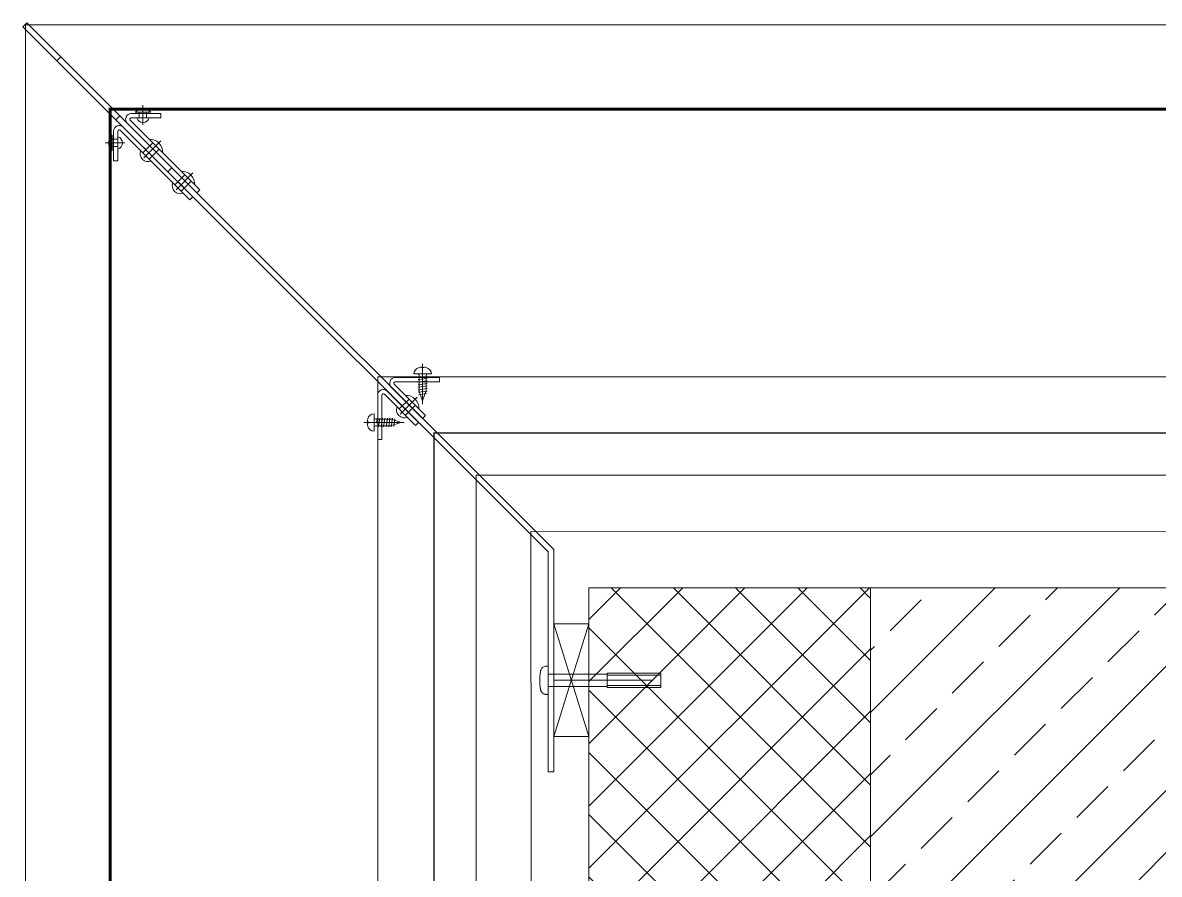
# Model space of a CAD drawing. Extents: x -1701 to 23780, y -363 to 7742.
# Drawn here: x 1122.3 to 1203, y 3864.7 to 3925.1 of the extents above; entities that cross this region are included whole.
import ezdxf

# ---------------------------------------------------------------- set-up
doc = ezdxf.new("R2010")
doc.units = 0
doc.header["$LTSCALE"] = 25
doc.header["$MEASUREMENT"] = 0
doc.layers.get('0').update_dxf_attribs({"color": 9, "lineweight": 9})
for name, color, linetype, lineweight in [('Audi$0$00', 8, 'Continuous', 9), ('Audi$0$01', 8, 'Continuous', 9), ('Audi$0$06D', 8, 'Continuous', 9), ('Audi$0$09W', 8, 'Continuous', 9), ('Audi$0$10', 8, 'Continuous', 9), ('Audi$0$33', 8, 'Audi$0$BATTING', 9)]:
    doc.layers.add(name, color=color, linetype=linetype, lineweight=lineweight)
doc.linetypes.add('Audi$0$BATTING', pattern='A,0.0001,-0.1,[134,ltypeshp.shx,S=0.1,R=0,X=-0.1,Y=0],-0.2,[134,ltypeshp.shx,S=0.1,R=180,X=0.1,Y=0],-0.1', length=0.4001)

# ---------------------------------------------------------------- blocks, each defined once
blk = doc.blocks.new('Audi$0$p-kolon_80x80')
at = {"layer": 'Audi$0$09W'}
h = blk.add_hatch(dxfattribs=at)
h.set_pattern_fill('ANSI33', color=256, scale=25, style=0)
h.set_pattern_definition([(45, (-1222.5, -385), (-4.419417, 4.419417), []), (45, (-1218.0806, -385), (-4.419417, 4.419417), [3.125, -1.5625])])
h.paths.add_polyline_path([(-40, -40), (40, -40), (40, 40), (-40, 40)])
blk.add_lwpolyline([(-40, -40), (40, -40), (40, 40), (-40, 40)], close=True)
blk = doc.blocks.new('Audi$0$p-cephe_kose profili')
at = {"linetype": 'Continuous', "lineweight": 13}
for p, q in [((-2.75, 12.75), (-3.15, 12.75)), ((-3.15, -2.867), (-3.15, 12.75)), ((-2.75, -3.033), (-2.75, 12.75)), ((-3.15, -2.867), (-30.141, -29.859)), ((-2.75, -3.033), (-29.859, -30.141)), ((-33.529, -32.822), (-28.58, -27.872)), ((-33.317, -33.034), (-28.367, -28.085)), ((-28.367, -28.085), (-28.58, -27.872)), ((-28.085, -28.367), (-33.034, -33.317)), ((-27.872, -28.58), (-32.822, -33.529)), ((-28.085, -28.367), (-27.872, -28.58)), ((-34, -30.651), (-34, -32.751)), ((-34, -30.651), (-33.7, -30.651)), ((-33.85, -33.567), (-30.141, -29.859)), ((-33.7, -30.651), (-33.7, -32.751)), ((-33.567, -33.85), (-29.859, -30.141)), ((-30.141, -29.859), (-29.859, -30.141)), ((-29.859, -30.141), (-30.141, -29.859)), ((-33.85, -33.567), (-40.454, -40.171)), ((-33.567, -33.85), (-40.171, -40.454)), ((-33.567, -33.85), (-33.85, -33.567)), ((-32.751, -33.7), (-30.651, -33.7)), ((-30.651, -34), (-30.651, -33.7)), ((-32.751, -34), (-30.651, -34)), ((-40.454, -40.171), (-40.171, -40.454))]:
    blk.add_line(p, q, dxfattribs=at)
at = {"linetype": 'Continuous', "lineweight": 5}
for p, q in [((-2.75, 2.25), (-0.25, 10.25)), ((-0.25, 2.25), (-2.75, 10.25)), ((-3.15, 6.685), (1.05, 6.685)), ((4.85, 6.62), (1.05, 6.62)), ((1.05, 5.815), (-3.15, 5.815)), ((-2.733, 6.25), (4.199, 6.25)), ((4.85, 5.88), (1.05, 5.88))]:
    blk.add_line(p, q, dxfattribs=at)
at = {"linetype": 'Continuous', "lineweight": 18}
for p, q in [((-15.25, -10.859), (-15.25, -14.001)), ((-15.25, -10.859), (-14.95, -10.859)), ((-14.95, -10.859), (-14.95, -14.001)), ((-14.779, -14.072), (-12.563, -11.856)), ((-14.567, -14.284), (-12.351, -12.068)), ((-12.351, -12.068), (-12.563, -11.856)), ((-12.068, -12.351), (-14.284, -14.567)), ((-11.856, -12.563), (-14.072, -14.779)), ((-12.068, -12.351), (-11.856, -12.563)), ((-14.001, -14.95), (-10.859, -14.95)), ((-14.001, -15.25), (-10.859, -15.25)), ((-10.859, -15.25), (-10.859, -14.95))]:
    blk.add_line(p, q, dxfattribs=at)
for p, q in [((-16.229, -12.059), (-13.361, -12.059)), ((-15.987, -11.972), (-15.952, -11.972)), ((-15.952, -11.972), (-15.952, -12.147)), ((-15.5, -12.679), (-15.5, -11.439)), ((-15.41, -11.819), (-15.233, -11.819)), ((-15.302, -12.016), (-15.28, -12.374)), ((-15.233, -11.819), (-15.053, -11.819)), ((-15.19, -11.744), (-15.1, -12.374)), ((-15.053, -11.819), (-14.873, -11.819)), ((-15.01, -11.744), (-14.92, -12.374)), ((-14.873, -11.819), (-14.693, -11.819)), ((-14.83, -11.744), (-14.74, -12.374)), ((-14.693, -11.819), (-14.513, -11.819)), ((-14.65, -11.744), (-14.56, -12.374)), ((-14.513, -11.819), (-14.333, -11.819)), ((-14.47, -11.744), (-14.38, -12.374)), ((-14.333, -11.819), (-13.6, -12.059)), ((-14.29, -11.744), (-14.2, -12.374)), ((-14.243, -12.299), (-13.6, -12.059)), ((-14.104, -11.788), (-14.026, -12.33)), ((-15.987, -12.147), (-15.952, -12.147)), ((-15.41, -12.299), (-15.323, -12.299)), ((-15.323, -12.299), (-15.143, -12.299)), ((-15.143, -12.299), (-14.963, -12.299)), ((-14.963, -12.299), (-14.783, -12.299)), ((-14.783, -12.299), (-14.603, -12.299)), ((-14.603, -12.299), (-14.423, -12.299)), ((-14.423, -12.299), (-14.243, -12.299)), ((-12.299, -14.251), (-12.059, -13.607)), ((-12.059, -16.236), (-12.059, -13.368)), ((-11.819, -14.341), (-12.059, -13.607)), ((-11.744, -14.297), (-12.374, -14.207)), ((-11.744, -14.477), (-12.374, -14.387)), ((-11.788, -14.111), (-12.33, -14.034)), ((-12.299, -14.431), (-12.299, -14.251)), ((-12.299, -14.611), (-12.299, -14.431)), ((-11.819, -14.521), (-11.819, -14.341)), ((-11.819, -14.701), (-11.819, -14.521)), ((-11.744, -14.657), (-12.374, -14.567)), ((-11.744, -14.837), (-12.374, -14.747)), ((-11.744, -15.017), (-12.374, -14.927)), ((-11.744, -15.197), (-12.374, -15.107)), ((-12.016, -15.309), (-12.374, -15.287)), ((-12.299, -14.791), (-12.299, -14.611)), ((-12.299, -14.971), (-12.299, -14.791)), ((-12.299, -15.151), (-12.299, -14.971)), ((-12.299, -15.331), (-12.299, -15.151)), ((-12.299, -15.417), (-12.299, -15.331)), ((-11.819, -14.881), (-11.819, -14.701)), ((-11.819, -15.061), (-11.819, -14.881)), ((-11.819, -15.241), (-11.819, -15.061)), ((-11.819, -15.417), (-11.819, -15.241)), ((-12.679, -15.507), (-11.439, -15.507)), ((-12.147, -15.994), (-12.147, -15.96)), ((-11.972, -15.96), (-12.147, -15.96)), ((-11.972, -15.994), (-11.972, -15.96))]:
    blk.add_line(p, q)
at = {"lineweight": 5}
for p, q in [((-13.646, -12.656), (-12.444, -13.858)), ((-13.292, -13.01), (-12.921, -12.638)), ((-13.292, -13.01), (-13.07, -12.787)), ((-13.07, -12.787), (-13.292, -13.01)), ((-12.575, -13.282), (-13.282, -12.575)), ((-13.02, -13.727), (-13.727, -13.02)), ((-13.292, -13.01), (-13.664, -13.381)), ((-13.292, -13.01), (-13.515, -13.232)), ((-13.515, -13.232), (-13.292, -13.01)), ((-12.797, -13.505), (-13.275, -13.982)), ((-12.797, -13.505), (-12.32, -13.027)), ((-28.944, -29.651), (-29.651, -28.944)), ((-29.216, -28.933), (-29.587, -29.304)), ((-29.569, -28.58), (-28.367, -29.782)), ((-29.216, -28.933), (-29.439, -29.156)), ((-29.439, -29.156), (-29.216, -28.933)), ((-29.216, -28.933), (-28.845, -28.562)), ((-29.216, -28.933), (-28.993, -28.71)), ((-28.993, -28.71), (-29.216, -28.933)), ((-28.498, -29.205), (-29.205, -28.498)), ((-28.721, -29.428), (-28.244, -28.951)), ((-28.721, -29.428), (-29.198, -29.905)), ((-34.1, -31.917), (-34.1, -31.366)), ((-31.219, -31.927), (-31.927, -31.219)), ((-31.492, -31.209), (-31.863, -31.58)), ((-31.845, -30.855), (-30.643, -32.057)), ((-31.492, -31.209), (-31.714, -31.432)), ((-31.714, -31.432), (-31.492, -31.209)), ((-31.492, -31.209), (-31.12, -30.838)), ((-31.492, -31.209), (-31.269, -30.986)), ((-31.269, -30.986), (-31.492, -31.209)), ((-30.774, -31.481), (-31.481, -30.774)), ((-30.997, -31.704), (-30.519, -31.226)), ((-34.6, -31.917), (-33.2, -31.917)), ((-34.1, -31.657), (-33.7, -31.657)), ((-34.1, -31.917), (-34.1, -32.468)), ((-34.1, -32.177), (-33.7, -32.177)), ((-33.7, -31.917), (-33.7, -31.477)), ((-33.7, -31.917), (-33.7, -31.657)), ((-33.7, -31.657), (-33.7, -31.917)), ((-33.7, -31.917), (-33.7, -32.357)), ((-33.7, -31.917), (-33.7, -32.177)), ((-33.7, -32.177), (-33.7, -31.917)), ((-30.997, -31.704), (-31.474, -32.181)), ((-31.917, -33.7), (-32.357, -33.7)), ((-31.917, -33.7), (-32.177, -33.7)), ((-32.177, -33.7), (-31.917, -33.7)), ((-32.177, -34.1), (-32.177, -33.7)), ((-31.917, -34.6), (-31.917, -33.2)), ((-31.917, -33.7), (-31.657, -33.7)), ((-31.917, -33.7), (-31.477, -33.7)), ((-31.657, -33.7), (-31.917, -33.7)), ((-31.657, -34.1), (-31.657, -33.7)), ((-31.917, -34.1), (-32.468, -34.1)), ((-31.917, -34.1), (-31.366, -34.1))]:
    blk.add_line(p, q, dxfattribs=at)
at = {"lineweight": 0}
blk.add_line((-34, -32.751), (-34, -30.751), dxfattribs=at)
at = {"linetype": 'Continuous', "lineweight": 5}
for points in [[(-2.75, 10.25), (-0.25, 10.25), (-0.25, 2.25), (-2.75, 2.25)], [(1.05, 6.75), (4.85, 6.75), (4.85, 5.75), (1.05, 5.75)]]:
    blk.add_lwpolyline(points, close=True, dxfattribs=at)
blk.add_lwpolyline([(-38.033, -37.75), (-37.75, -38.033)])
for centre, radius, start, end in [((-14.88, -12.059), 1.11, 166.64023, 175.47875), ((-15.5, -11.912), 0.473, 90, 166.64023), ((-15.41, -11.729), 0.09, 180, 270), ((-14.88, -12.059), 1.11, 184.52125, 193.35977), ((-15.5, -12.207), 0.473, 193.35977, 270), ((-15.41, -12.389), 0.09, 90, 180), ((-12.207, -15.507), 0.473, 180, 256.64023), ((-12.389, -15.417), 0.09, 270, 0), ((-12.059, -14.887), 1.11, 256.64023, 265.47875), ((-12.059, -14.887), 1.11, 274.52125, 283.35977), ((-11.729, -15.417), 0.09, 180, 270), ((-11.912, -15.507), 0.473, 283.35977, 360)]:
    blk.add_arc(centre, radius, start, end)
at = {"lineweight": 5}
for centre, radius, start, end in [((-13.348, -12.954), 0.57, 67.91943, 202.08057), ((-13.228, -13.074), 0.909, 267.07503, 2.92498), ((-29.271, -28.878), 0.57, 67.91943, 202.08057), ((-29.152, -28.997), 0.909, 267.07503, 2.92498), ((-31.547, -31.154), 0.57, 67.91943, 202.08057), ((-33.618, -31.917), 0.732, 131.19054, 228.80946), ((-31.428, -31.273), 0.909, 267.07503, 2.92498), ((-33.834, -31.917), 0.46, 286.95738, 73.04263), ((-31.917, -33.834), 0.46, 16.95737, 163.04262), ((-31.917, -33.618), 0.732, 221.19054, 318.80946)]:
    blk.add_arc(centre, radius, start, end, dxfattribs=at)
at = {"linetype": 'Continuous', "lineweight": 18}
for centre, radius, start, end in [((-14.85, -14.001), 0.4, 180, 315), ((-14.85, -14.001), 0.1, 180, 315), ((-14.001, -14.85), 0.4, 135, 270), ((-14.001, -14.85), 0.1, 135, 270)]:
    blk.add_arc(centre, radius, start, end, dxfattribs=at)
at = {"linetype": 'Continuous', "lineweight": 13}
for centre, radius, start, end in [((-33.6, -32.751), 0.4, 180, 315), ((-33.6, -32.751), 0.1, 180, 315), ((-32.751, -33.6), 0.4, 135, 270), ((-32.751, -33.6), 0.1, 135, 270)]:
    blk.add_arc(centre, radius, start, end, dxfattribs=at)
at = {"linetype": 'Continuous', "lineweight": 5}
blk.add_rational_spline([(-3.15, 7.25), (-3.219, 7.25), (-3.289, 7.25), (-3.63, 7.25), (-3.684, 6.913), (-3.697, 6.832), (-3.71, 6.75), (-3.79, 6.25), (-3.71, 5.75), (-3.697, 5.668), (-3.684, 5.587), (-3.63, 5.25), (-3.289, 5.25), (-3.219, 5.25), (-3.15, 5.25), (-3.15, 6.25), (-3.15, 7.25)], [1, 1, 1, 0.760917374327, 1, 1, 1, 1, 1, 1, 1, 0.760917374327, 1, 1, 1, 1, 1], degree=2, knots=[0, 0, 0, 1, 1, 2, 2, 3, 3, 4, 4, 5, 5, 6, 6, 7, 7, 8, 8, 8], dxfattribs=at)
blk = doc.blocks.new('Audi$0$p-zemin kat')
at = {"layer": 'Audi$0$09W'}
h = blk.add_hatch(dxfattribs=at)
h.set_pattern_fill('ANSI37', color=256, scale=25, style=0)
h.set_pattern_definition([(45, (-20, -2e-08), (-2.2097087, 2.2097087), []), (135, (-20, -2e-08), (-2.2097087, -2.2097087), [])])
h.paths.add_polyline_path([(1162.5, 3765), (1162.5, 3885), (1182.5, 3885), (1182.5, 3765)])
at = {"layer": 'Audi$0$00'}
blk.add_lwpolyline([(1162.5, 3765), (1162.5, 3885), (1182.5, 3885), (1182.5, 3765)], close=True, dxfattribs=at)
at = {"layer": 'Audi$0$06D'}
for points in [[(1154.5, 3765), (1122.5, 3765), (1122.5, 3925), (2262.5, 3925), (2262.5, 3765), (2262.5, 3765)], [(1147.5, 3765.573), (1147.499, 3900), (1381.593, 3900.002)], [(1154.5, 3760), (1154.5, 3893), (1379.668, 3893)]]:
    blk.add_lwpolyline(points, dxfattribs=at)
at = {"layer": 'Audi$0$10'}
for points, const_width in [([(1128.5, 3765), (1128.5, 3919), (2256.6, 3919), (2256.6, 3765)], 0.2), ([(1151.5, 3765.573), (1151.499, 3896), (1386.448, 3895.999)], 0.1)]:
    blk.add_lwpolyline(points, dxfattribs=dict(at, const_width=const_width))
at = {"layer": 'Audi$0$33', "ltscale": 0.4}
blk.add_lwpolyline([(1379.968, 3888.99), (1158.37, 3889), (1158.505, 3760), (1158.505, 3760)], dxfattribs=at)
at = {"layer": 'Audi$0$01'}
blk.add_blockref('Audi$0$p-kolon_80x80', (1222.5, 3845), dxfattribs=at)
at = {"layer": 'Audi$0$10', "xscale": -1, "rotation": 180}
blk.add_blockref('Audi$0$p-cephe_kose profili', (1162.75, 3884.688), dxfattribs=at)
blk = doc.blocks.new('Audi')
blk.add_lwpolyline([(1122.5, 3925), (2262.5, 3925)])
at = {"layer": 'Audi$0$10'}
blk.add_blockref('Audi$0$p-zemin kat', (0, 0), dxfattribs=at)

msp = doc.modelspace()

# ---------------------------------------------------------------- block references
at = {"color": 6}
msp.add_blockref('Audi', (0, 0), dxfattribs=at)

doc.saveas('drawing.dxf')
